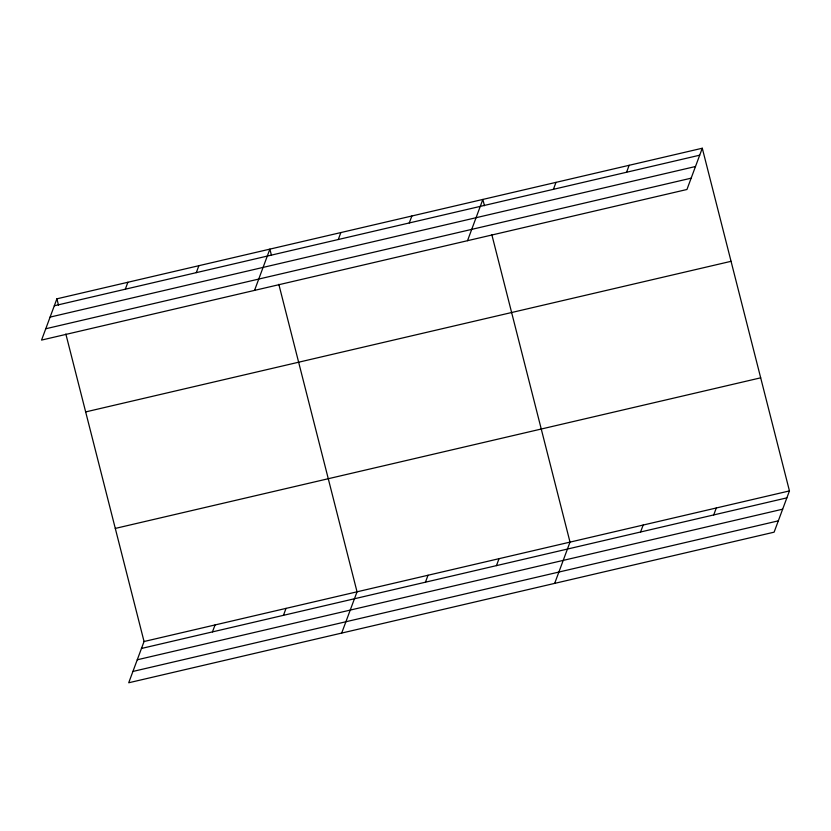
<?xml version="1.0" encoding="UTF-8"?>
<svg xmlns="http://www.w3.org/2000/svg" width="831" height="831" viewBox="0 0 831 831"><rect width="100%" height="100%" fill="white"/><g stroke="black" fill="none" stroke-linecap="round" stroke-linejoin="round"><path stroke-width="1.25" d="M56.892 298.828L41.55 340.087L686.946 189.489L702.288 148.23L56.892 298.828L58.492 305.112M125.304 289.219L127.891 282.26M196.293 272.651L198.879 265.691M254.535 290.393L269.878 249.134L271.477 255.418M65.846 334.01L144.054 641.511L128.712 682.77L774.108 532.172L789.45 490.913L702.288 148.23M338.279 239.515L340.866 232.566M212.466 631.892L215.052 624.943M409.278 222.957L411.864 215.998M283.454 615.324L286.041 608.375M467.51 240.699L482.853 199.44L484.452 205.714M341.686 633.066L357.039 591.807L278.821 284.316M553.415 189.323L556.001 182.363M425.441 582.199L428.027 575.249M626.564 172.256L629.15 165.296M496.439 565.631L499.026 558.681M554.672 583.372L570.014 542.113L491.807 234.612M640.576 531.996L643.163 525.047M713.715 514.929L716.301 507.98M54.306 305.777L699.702 155.189M50.099 317.099L695.495 166.512M45.757 328.764L691.153 178.177M85.655 411.916L731.051 261.318M115.291 528.423L760.687 377.825M144.054 641.511L789.45 490.913M141.467 648.46L786.864 497.862M137.26 659.783L782.657 509.185M132.918 671.448L778.315 520.85"/></g></svg>
